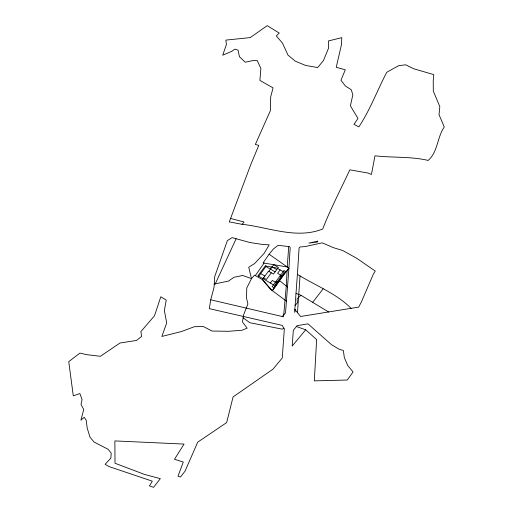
<?xml version="1.0" encoding="UTF-8"?>
<svg xmlns="http://www.w3.org/2000/svg" width="513" height="513" viewBox="0 0 513 513"><rect width="100%" height="100%" fill="white"/><g stroke="black" fill="none" stroke-linecap="round" stroke-linejoin="round"><path stroke-width="0.77" d="M297.405 274.442L299.092 247.997L300.195 246.971L305.209 246.541L322.299 242.848L333.373 247.657L342.735 250.511L356.791 258.321L375.26 271.088L373.406 274.045L361.332 302.054L358.67 307.107L300.612 316.483L294.828 309.429L297.405 274.442L300.047 275.936C317.284 286.325 336.682 293.834 351.104 308.332M297.489 312.68L300.047 275.936M214.165 284.093L228.638 281.015L233.954 277.289L242.694 275.462L251.505 278.642L254.544 275.128L262.592 279.765L272.185 290.518L288.723 268.196L287.235 266.965L288.71 246.541L278.11 245.336L273.474 248.914L269.101 254.224L263.098 262.9L287.235 266.965L288.928 268.363L285.517 312.924L282.233 316.527L210.728 299.791L214.017 287.434L214.735 276.539L227.342 240.642L232.1 237.622L249.985 242.54L262.778 244.483L269.203 244.842L264.048 253.486L254.602 263.554L248.715 267.241L251.505 278.642L246.779 287.915L246.484 297.944L247.901 303.985L243.617 314.77L242.45 321.927L247.157 328.198L241.809 330.282L228.689 331.295L212.042 331.045L203.283 326.505L194.28 326.736L181.608 331.488L161.864 336.451L166.693 322.889L164.365 310.525L166.244 300.092L160.787 296.783L154.509 315.758L140.883 331.616L141.614 336.451L136.464 340.472L120.042 343.011L100.368 356.298L86.389 354.624L79.938 353.091L68.748 361.659L73.288 395.831L79.874 393.561L82.074 399.589L81.009 404.379L83.747 409.56L80.907 420.192L84.215 417.274L86.19 420.211L87.21 428.15L90.057 437.281L94.168 442.129L108.089 449.273L111.199 453.114L110.853 458.167L105.139 464.284L108.961 466.554L152.316 481.175L149.411 485.875L153.534 487.35L160.319 478.655L144.512 474.416L115.002 463.245L114.874 440.911L184.058 444.078L174.497 459.289L183.276 462.021L178.011 476.167L180.505 477.019L185.065 471.114L197.729 442.142L226.663 422.59L233.075 396.921L272.922 369.225L282.253 358.003L284.343 328.936L282.176 325.377L209.33 308.653L210.728 299.791M215.255 283.881L236.147 238.737M286.376 301.112L272.525 290.775L279.521 280.617L287.466 286.979M255.339 275.584L264.092 263.066M258.744 276.238L266.266 266.08M262.951 278.7L268.523 271.178L273.461 274.064L278.392 267.408L273.756 264.695L268.825 271.351M271.569 267.061L270.152 268.979L265.939 266.516M271.306 272.807L266.375 279.463L263.592 277.834M270.377 283.041L272.313 280.425L276.513 282.881M280.117 269.889L277.578 273.326L281.772 275.782M312.757 302.247L323.145 288.825M295.097 305.588L297.418 302.657L297.053 298.822L300.964 295.276L328.666 312.019M296.399 326.518L293.321 330.372L292.192 346.051L305.69 329.808L316.643 339.587L314.315 380.87L347.25 380.03L353.085 371.957L347.737 365.519L344.332 357.619L343.37 350.514L339.042 349.186L331.411 344.614L307.973 323.838L297.072 325.691L296.399 326.518L305.69 329.808M283.881 328.173L282.394 329.192L249.876 322.728L243.111 317.816M288.71 246.541L289.435 246.567L290.191 247.58L288.928 268.363L287.113 270.37L286.299 286.094L283.727 314.899L283.465 316.777L282.233 316.527M242.091 224.303C268.568 227.137 296.437 239.545 322.709 228.997C330.564 208.746 340.683 189.47 349.834 169.829L368.001 173.054L371.438 174.471L374.984 155.792C392.701 157.869 410.759 156.311 428.195 160.428C437.974 151.886 437.038 137.388 444.252 127.025L439.025 114.598L439.821 106.601L433.305 91.122L433.241 80.637L433.786 74.629L413.76 68.768L405.648 64.798L398.62 65.696L386.764 72.282C377.235 90.371 370.219 109.84 358.831 126.897L353.996 124.326L357.971 118.445L350.392 105.858L352.861 94.706L351.181 89.647L345.384 86.004L340.946 80.227L345.287 69.8L336.239 67.293L341.478 44.593L341.793 37.635L328.339 40.982L328.621 48.01L323.408 60.617L317.675 67.556L305.62 65.446L295.187 61.098L287.966 55.083L282.58 43.284L276.327 35.904L279.226 33.05L267.235 25.65L250.254 37.603L225.867 40.104L226.413 44.471L222.732 55.199L231.607 51.39L234.883 49.165L238.058 50.133L239.43 56.706L245.297 62.227L253.275 60.508L257.193 60.451L260.88 68.505L259.892 80.413L273.057 87.896L270.691 96.861L270.422 110.571L255.339 144.461L258.757 145.352L250.633 164.981L229.298 221.898L242.078 224.328L244.105 222.014L230.594 218.442M300.964 295.276L296.001 293.391M272.108 266.914L276.751 269.626M270.466 269.133L275.109 271.845M280.015 275.994L281.874 277.078M276.071 281.316L277.931 282.406M260.681 273.621L264.888 276.084M269.101 254.224L287.235 266.965M272.525 290.775L270.05 288.909L262.592 279.765M294.828 309.429L294.609 312.404L295.578 310.352L294.828 309.429M317.746 241.161L317.393 242.053L308.935 243.091L317.746 241.161M265.304 265.901L257.975 275.789L274.577 285.497L284.317 272.345L277.001 268.068L265.304 265.901M283.965 270.665L272.127 286.645L273.98 287.729L285.818 271.749L283.965 270.665"/></g></svg>
